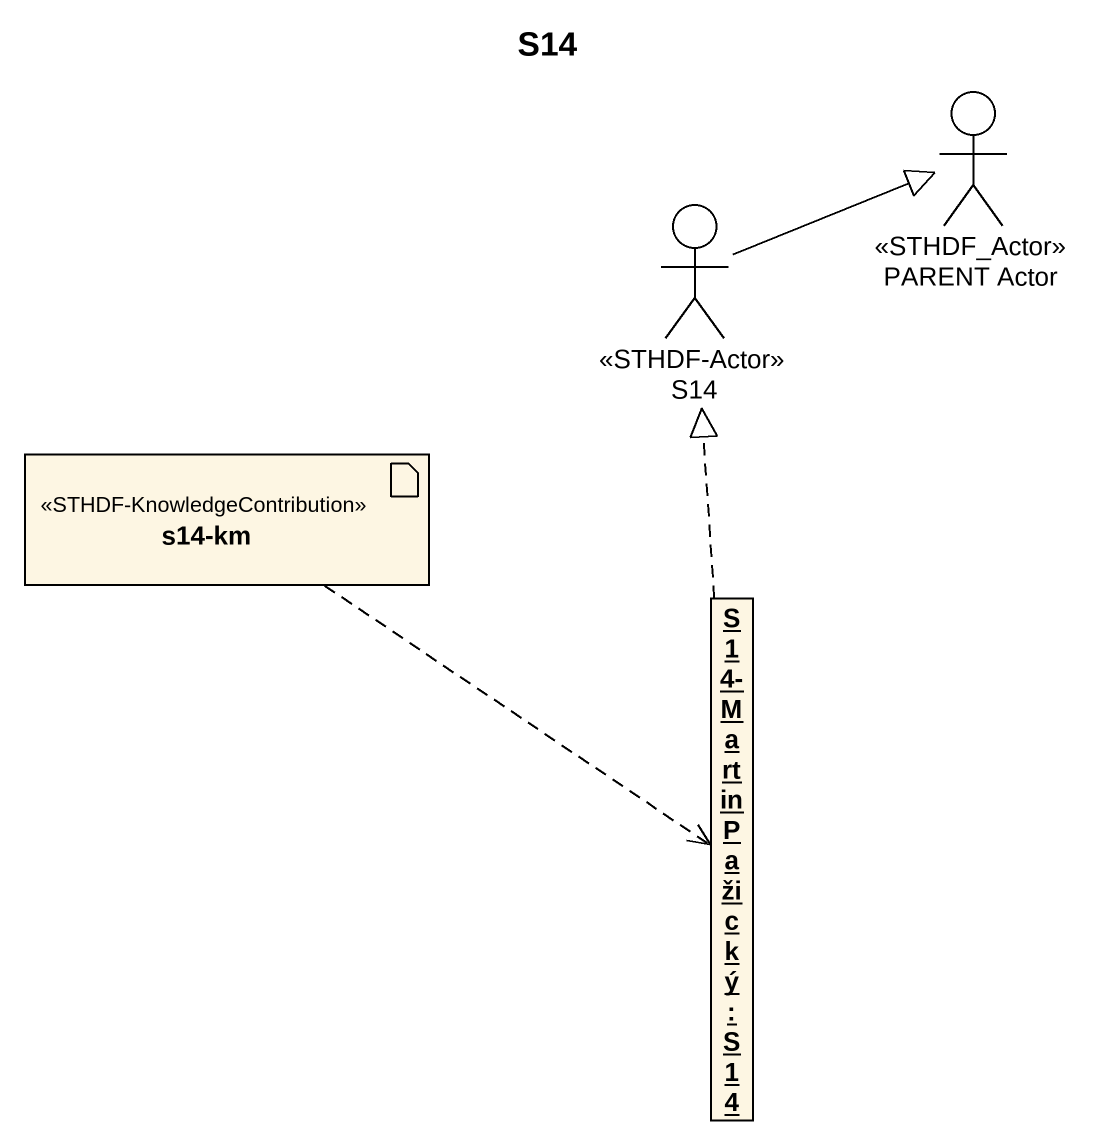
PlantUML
@startuml
title S14
allowmixing
hide circle
hide empty members
actor "PARENT Actor" as PARENT_Actor <<STHDF_Actor>>
actor S14 <<STHDF-Actor>>
artifact "s14-km" as s14_km <<STHDF-KnowledgeContribution>>
object "S14-Martin Pažický : S14" as S14_Martin_Pažický
S14 -right-|> PARENT_Actor
s14_km ..> S14_Martin_Pažický
S14_Martin_Pažický .up.|> S14
@enduml
